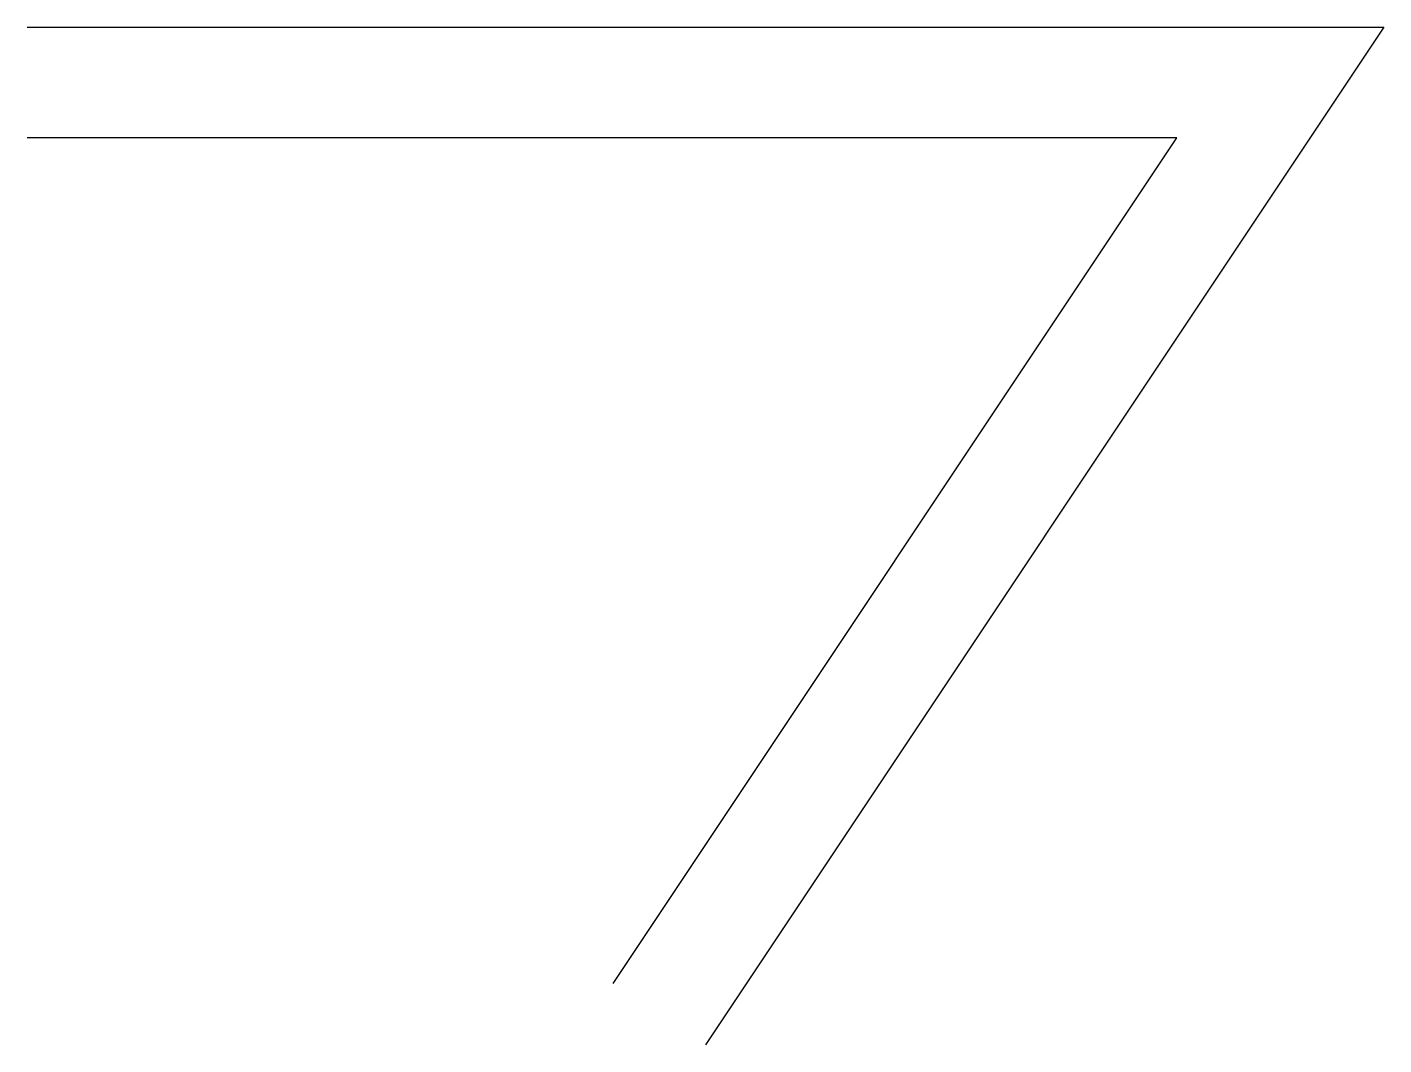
# Model space of a CAD drawing. Units: millimetres at full size, sheet at 1:100. Extents: x -9429 to 2816, y -6551 to 2633.
import ezdxf

# ---------------------------------------------------------------- set-up
doc = ezdxf.new("R2010")
doc.units = ezdxf.units.MM
doc.header["$LTSCALE"] = 100
doc.layers.add('0-0', color=7, linetype='Continuous')

msp = doc.modelspace()

# ---------------------------------------------------------------- linework, layer by layer
at = {"layer": '0-0'}
for points in [[(-9428.6, 2632.7), (2816.3, 2632.7), (-3306.1, -6551)], [(-4138.2, -5996.3), (947.8, 1632.7), (-9428.6, 1632.7)]]:
    msp.add_lwpolyline(points, dxfattribs=at)

doc.saveas('drawing.dxf')
